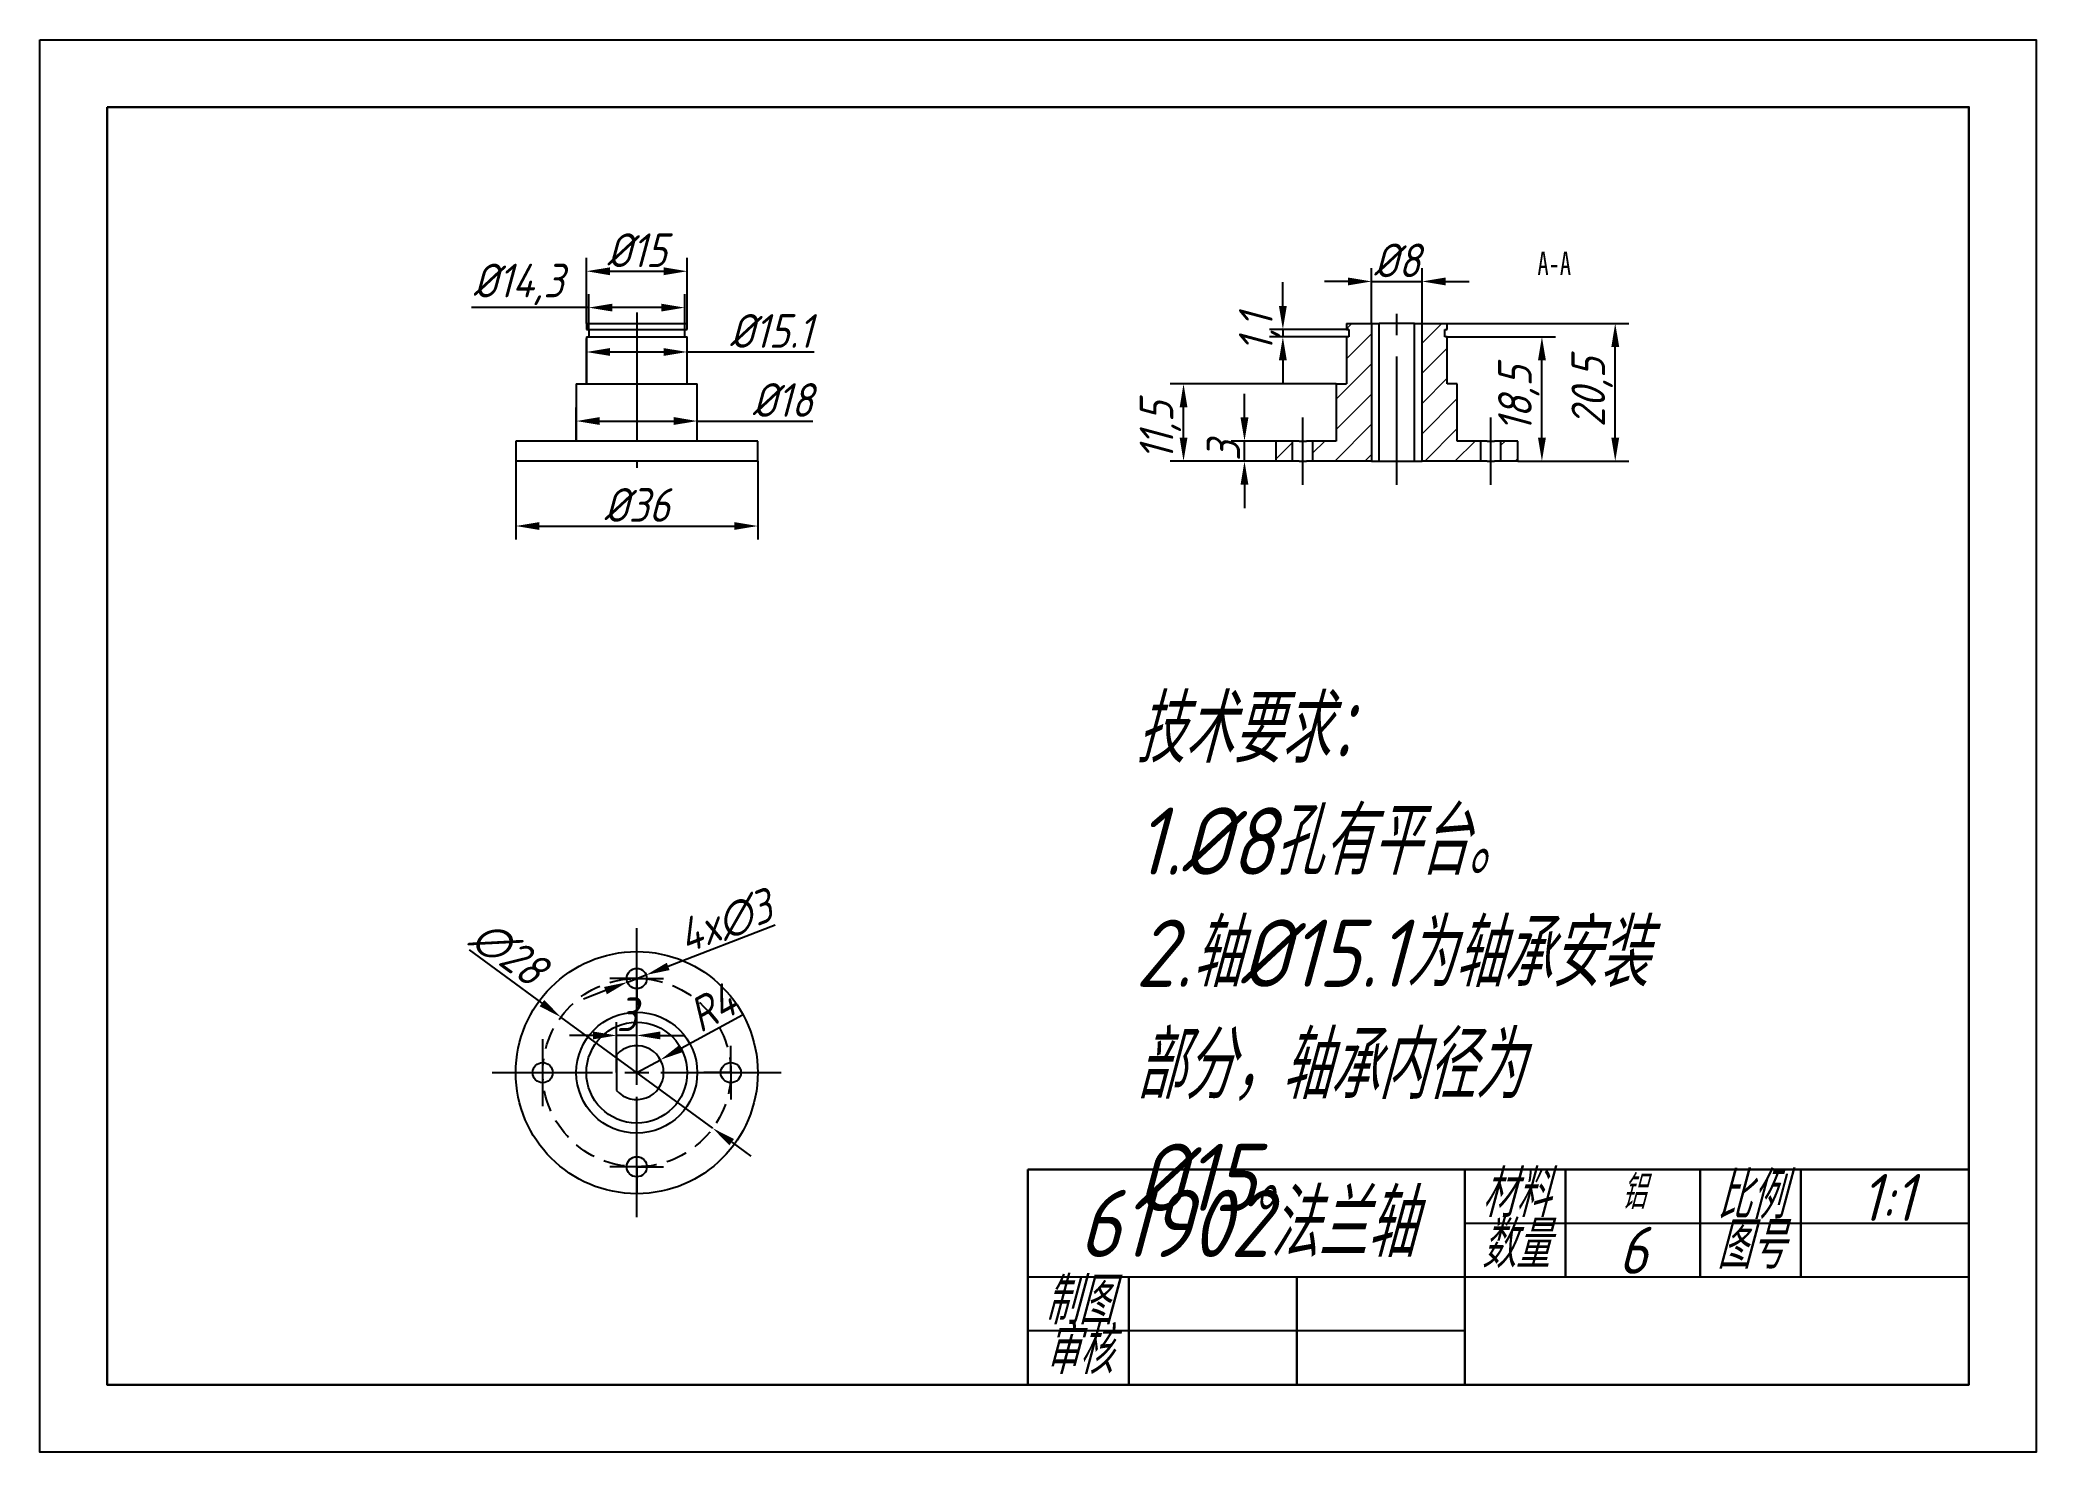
# Model space of a CAD drawing. Header units: millimetres. Extents: x 2895 to 3192, y 1640 to 1850.
import ezdxf

# ---------------------------------------------------------------- set-up
doc = ezdxf.new("R2010")
doc.units = ezdxf.units.MM
doc.linetypes.add('CENTER2', pattern=[28.575, 19.05, -3.175, 3.175, -3.175])
doc.linetypes.add('HIDDEN2', pattern=[4.7625, 3.175, -1.5875])
for name, color, linetype in [('10', 7, 'Continuous'), ('中心线', 1, 'CENTER2'), ('细实线', 3, 'Continuous'), ('虚线', 2, 'HIDDEN2')]:
    doc.layers.add(name, color=color, linetype=linetype)
doc.layers.add('粗实线', color=7, linetype='Continuous', lineweight=30)
doc.styles.add('SLDTEXTSTYLE5', font='TXT', dxfattribs={"width": 0.7})
doc.styles.get("Standard").update_dxf_attribs({"font": 'gbeitc.shx', "bigfont": 'gbcbig.shx'})
doc.dimstyles.new('ISO-25', dxfattribs={"dimtxt": 5, "dimasz": 3.5, "dimexe": 2, "dimexo": 0, "dimtad": 1, "dimdec": 1, "dimtxsty": 'Standard', "dimcen": 2.5, "dimadec": 0, "dimazin": 0, "dimtfac": 1, "dimtdec": 1, "dimtmove": 0, "dimatfit": 3, "dimfxl": 1, "dimarcsym": 0})
pattern_1 = [(45, (2751.0286, 1217.0455), (-2.245064, 2.245064), [])]

# ---------------------------------------------------------------- blocks, each defined once
blk = doc.blocks.new('SW_CENTERMARKSYMBOL_1')
at = {"layer": '10', "color": 0}
for p, q in [((0, 2.5), (0, 4)), ((-2.5, 0), (-4, 0)), ((0, 0), (-2.5, 0)), ((0, 0), (0, 2.5)), ((0, 0), (0, -2.5)), ((0, 0), (2.5, 0)), ((2.5, 0), (4, 0)), ((0, -2.5), (0, -4))]:
    blk.add_line(p, q, dxfattribs=at)
blk = doc.blocks.new('SW_CENTERMARKSYMBOL_2')
at = {"layer": '10', "color": 0}
for p, q in [((0, 2.5), (0, 4)), ((-2.5, 0), (-4, 0)), ((0, 0), (-2.5, 0)), ((0, 0), (0, 2.5)), ((0, 0), (0, -2.5)), ((0, 0), (2.5, 0)), ((2.5, 0), (4, 0)), ((0, -2.5), (0, -4))]:
    blk.add_line(p, q, dxfattribs=at)
blk = doc.blocks.new('SW_CENTERMARKSYMBOL_3')
at = {"layer": '10', "color": 0}
for p, q in [((0, 2.5), (0, 4)), ((-2.5, 0), (-4, 0)), ((0, 0), (-2.5, 0)), ((0, 0), (0, 2.5)), ((0, 0), (0, -2.5)), ((0, 0), (2.5, 0)), ((2.5, 0), (4, 0)), ((0, -2.5), (0, -4))]:
    blk.add_line(p, q, dxfattribs=at)
blk = doc.blocks.new('*D14')
at = {"layer": 'Defpoints', "color": 0, "lineweight": -2, "transparency": 16777216}
for p in [(2991.59, 1815.6), (2976.59, 1807.85), (2991.59, 1807.85)]:
    blk.add_point(p, dxfattribs=at)
at = {"layer": '细实线', "color": 0, "lineweight": -2, "transparency": 16777216}
for p, q in [((2976.59, 1807.85), (2976.59, 1817.6)), ((2980.09, 1815.6), (2988.09, 1815.6)), ((2991.59, 1807.85), (2991.59, 1817.6))]:
    blk.add_line(p, q, dxfattribs=at)
for points in [[(2980.09, 1816.18), (2980.09, 1815.01), (2976.59, 1815.6)], [(2988.09, 1816.18), (2988.09, 1815.01), (2991.59, 1815.6)]]:
    blk.add_solid(points, dxfattribs=at)
at = {"layer": '细实线', "color": 0, "transparency": 16777216, "insert": (2984.09, 1818.72), "char_height": 5, "attachment_point": 5}
blk.add_mtext('%%C15', dxfattribs=at)
blk = doc.blocks.new('*U15')
at = {"layer": '中心线', "color": 0, "linetype": 'CENTER2', "transparency": 16777216}
for p, q in [((0, 3.6), (0, 21.5)), ((-21.5, 0), (-3.6, 0)), ((3.6, 0), (21.5, 0)), ((0, -21.5), (0, -3.6))]:
    blk.add_line(p, q, dxfattribs=at)
at = {"layer": '中心线', "color": 0, "linetype": 'Continuous', "transparency": 16777216}
for p, q in [((-1.8, 0), (1.8, 0)), ((0, -1.8), (0, 1.8))]:
    blk.add_line(p, q, dxfattribs=at)
blk = doc.blocks.new('*D16')
at = {"layer": 'Defpoints', "color": 0, "lineweight": -2, "transparency": 16777216}
for p in [(2991.59, 1803.59), (2976.59, 1798.85), (2991.59, 1798.85)]:
    blk.add_point(p, dxfattribs=at)
at = {"layer": '细实线', "color": 0, "lineweight": -2, "transparency": 16777216}
for p, q in [((2976.59, 1798.85), (2976.59, 1805.59)), ((2980.09, 1803.59), (2988.09, 1803.59)), ((2991.59, 1798.85), (2991.59, 1805.59)), ((2991.59, 1803.59), (3010.46, 1803.59))]:
    blk.add_line(p, q, dxfattribs=at)
for points in [[(2980.09, 1804.17), (2980.09, 1803.01), (2976.59, 1803.59)], [(2988.09, 1804.17), (2988.09, 1803.01), (2991.59, 1803.59)]]:
    blk.add_solid(points, dxfattribs=at)
at = {"layer": '细实线', "color": 0, "transparency": 16777216, "insert": (3004.05, 1806.72), "char_height": 5, "attachment_point": 5}
blk.add_mtext('%%C15.1', dxfattribs=at)
blk = doc.blocks.new('*D17')
at = {"layer": 'Defpoints', "color": 0, "lineweight": -2, "transparency": 16777216}
for p in [(2993.09, 1793.32), (2975.09, 1790.35), (2993.09, 1790.35)]:
    blk.add_point(p, dxfattribs=at)
at = {"layer": '细实线', "color": 0, "lineweight": -2, "transparency": 16777216}
for p, q in [((2975.09, 1790.35), (2975.09, 1795.32)), ((2993.09, 1790.35), (2993.09, 1795.32)), ((2978.59, 1793.32), (2989.59, 1793.32)), ((2993.09, 1793.32), (3010.29, 1793.32))]:
    blk.add_line(p, q, dxfattribs=at)
for points in [[(2978.59, 1793.91), (2978.59, 1792.74), (2975.09, 1793.32)], [(2989.59, 1793.91), (2989.59, 1792.74), (2993.09, 1793.32)]]:
    blk.add_solid(points, dxfattribs=at)
at = {"layer": '细实线', "color": 0, "transparency": 16777216, "insert": (3005.76, 1796.45), "char_height": 5, "attachment_point": 5}
blk.add_mtext('%%C18', dxfattribs=at)
blk = doc.blocks.new('*D18')
at = {"layer": 'Defpoints', "color": 0, "transparency": 16777216}
for p in [(2966.09, 1787.35), (3002.09, 1787.35), (3002.09, 1777.71)]:
    blk.add_point(p, dxfattribs=at)
at = {"layer": '细实线', "color": 0, "lineweight": -2, "transparency": 16777216}
for p, q in [((2966.09, 1787.35), (2966.09, 1775.71)), ((3002.09, 1787.35), (3002.09, 1775.71)), ((2969.59, 1777.71), (2998.59, 1777.71))]:
    blk.add_line(p, q, dxfattribs=at)
at = {"layer": '细实线', "color": 0, "transparency": 16777216}
for points in [[(2969.59, 1778.29), (2969.59, 1777.13), (2966.09, 1777.71)], [(2998.59, 1778.29), (2998.59, 1777.13), (3002.09, 1777.71)]]:
    blk.add_solid(points, dxfattribs=at)
at = {"layer": '细实线', "color": 0, "transparency": 16777216, "insert": (2984.09, 1780.84), "char_height": 5, "attachment_point": 5}
blk.add_mtext('%%C36', dxfattribs=at)
blk = doc.blocks.new('*D19')
at = {"layer": 'Defpoints', "color": 0, "lineweight": -2, "transparency": 16777216}
for p in [(2991.24, 1810.19), (2976.94, 1806.95), (2991.24, 1806.95)]:
    blk.add_point(p, dxfattribs=at)
at = {"layer": '细实线', "color": 0, "lineweight": -2, "transparency": 16777216}
for p, q in [((2976.94, 1806.95), (2976.94, 1812.19)), ((2991.24, 1806.95), (2991.24, 1812.19)), ((2976.94, 1810.19), (2959.48, 1810.19)), ((2987.74, 1810.19), (2980.44, 1810.19))]:
    blk.add_line(p, q, dxfattribs=at)
for points in [[(2980.44, 1810.77), (2980.44, 1809.61), (2976.94, 1810.19)], [(2987.74, 1810.77), (2987.74, 1809.61), (2991.24, 1810.19)]]:
    blk.add_solid(points, dxfattribs=at)
at = {"layer": '细实线', "color": 0, "transparency": 16777216, "insert": (2966.46, 1813.63), "char_height": 5, "attachment_point": 5}
blk.add_mtext('%%C14,3', dxfattribs=at)
blk = doc.blocks.new('*U20')
at = {"layer": '中心线', "color": 0, "linetype": 'CENTER2', "transparency": 16777216}
for p, q in [((0, 0.3), (0, 5)), ((-5, 0), (-0.3, 0)), ((0.3, 0), (5, 0)), ((0, -5), (0, -0.3))]:
    blk.add_line(p, q, dxfattribs=at)
at = {"layer": '中心线', "color": 0, "linetype": 'Continuous', "transparency": 16777216}
for p, q in [((-0.15, 0), (0.15, 0)), ((0, -0.15), (0, 0.15))]:
    blk.add_line(p, q, dxfattribs=at)
blk = doc.blocks.new('*D21')
at = {"layer": 'Defpoints', "color": 0, "transparency": 16777216}
for p in [(2984.09, 1696.42), (2987.61, 1698.33)]:
    blk.add_point(p, dxfattribs=at)
at = {"layer": '细实线', "color": 0, "lineweight": -2, "transparency": 16777216}
for p, q in [((2999.8, 1704.96), (2990.68, 1700)), ((2984.09, 1696.42), (2987.61, 1698.33))]:
    blk.add_line(p, q, dxfattribs=at)
at = {"layer": '细实线', "color": 0, "transparency": 16777216}
blk.add_solid([(2990.4, 1700.51), (2990.96, 1699.49), (2987.61, 1698.33)], dxfattribs=at)
at = {"layer": '细实线', "color": 0, "transparency": 16777216, "insert": (2995.28, 1706.06), "char_height": 5, "attachment_point": 5, "rotation": 28.5402}
blk.add_mtext('R4', dxfattribs=at)
blk = doc.blocks.new('*D22')
at = {"layer": 'Defpoints', "color": 0, "transparency": 16777216}
for p in [(2981.09, 1701.95), (2981.09, 1696.42), (2984.09, 1696.42)]:
    blk.add_point(p, dxfattribs=at)
at = {"layer": '细实线', "color": 0, "lineweight": -2, "transparency": 16777216}
for p, q in [((2977.59, 1701.95), (2974.09, 1701.95)), ((2981.09, 1696.42), (2981.09, 1703.95)), ((2984.09, 1701.95), (2981.09, 1701.95)), ((2984.09, 1696.42), (2984.09, 1703.95)), ((2987.59, 1701.95), (2991.09, 1701.95))]:
    blk.add_line(p, q, dxfattribs=at)
at = {"layer": '细实线', "color": 0, "transparency": 16777216}
for points in [[(2977.59, 1702.54), (2977.59, 1701.37), (2981.09, 1701.95)], [(2987.59, 1702.54), (2987.59, 1701.37), (2984.09, 1701.95)]]:
    blk.add_solid(points, dxfattribs=at)
at = {"layer": '细实线', "color": 0, "transparency": 16777216, "insert": (2982.59, 1705.08), "char_height": 5, "attachment_point": 5}
blk.add_mtext('3', dxfattribs=at)
blk = doc.blocks.new('*D23')
at = {"layer": 'Defpoints', "color": 0, "transparency": 16777216}
for p in [(2985.49, 1710.95), (2982.69, 1709.88)]:
    blk.add_point(p, dxfattribs=at)
at = {"layer": '细实线', "color": 0, "lineweight": -2, "transparency": 16777216}
for p, q in [((3004.66, 1718.34), (2988.76, 1712.21)), ((2982.69, 1709.88), (2985.49, 1710.95)), ((2979.43, 1708.62), (2976.16, 1707.36))]:
    blk.add_line(p, q, dxfattribs=at)
at = {"layer": '细实线', "color": 0, "transparency": 16777216}
for points in [[(2988.55, 1712.76), (2988.97, 1711.67), (2985.49, 1710.95)], [(2979.22, 1709.16), (2979.64, 1708.07), (2982.69, 1709.88)]]:
    blk.add_solid(points, dxfattribs=at)
at = {"layer": '细实线', "color": 0, "transparency": 16777216, "insert": (2997.22, 1718.82), "char_height": 5, "attachment_point": 5, "rotation": 21.0591}
blk.add_mtext('4x∅3', dxfattribs=at)
blk = doc.blocks.new('*D24')
at = {"layer": 'Defpoints', "color": 0, "transparency": 16777216}
for p in [(2972.8, 1704.68), (2995.39, 1688.15)]:
    blk.add_point(p, dxfattribs=at)
at = {"layer": '细实线', "color": 0, "lineweight": -2, "transparency": 16777216}
for p, q in [((2959.16, 1714.66), (2969.97, 1706.75)), ((2995.39, 1688.15), (2972.8, 1704.68)), ((2998.22, 1686.08), (3001.04, 1684.01))]:
    blk.add_line(p, q, dxfattribs=at)
at = {"layer": '细实线', "color": 0, "transparency": 16777216}
for points in [[(2970.32, 1707.22), (2969.63, 1706.28), (2972.8, 1704.68)], [(2998.56, 1686.55), (2997.87, 1685.61), (2995.39, 1688.15)]]:
    blk.add_solid(points, dxfattribs=at)
at = {"layer": '细实线', "color": 0, "transparency": 16777216, "insert": (2965, 1714.26), "char_height": 5, "attachment_point": 5, "rotation": 323.7997}
blk.add_mtext('∅28', dxfattribs=at)
blk = doc.blocks.new('*D25')
at = {"layer": 'Defpoints', "color": 0, "transparency": 16777216}
for p in [(3074.51, 1790.35), (3079.17, 1790.35), (3079.17, 1787.35)]:
    blk.add_point(p, dxfattribs=at)
at = {"layer": '细实线', "color": 0, "lineweight": -2, "transparency": 16777216}
for p, q in [((3074.51, 1793.85), (3074.51, 1797.35)), ((3079.17, 1790.35), (3072.51, 1790.35)), ((3074.51, 1787.35), (3074.51, 1790.35)), ((3079.17, 1787.35), (3072.51, 1787.35)), ((3074.51, 1783.85), (3074.51, 1780.35))]:
    blk.add_line(p, q, dxfattribs=at)
at = {"layer": '细实线', "color": 0, "transparency": 16777216}
for points in [[(3073.92, 1793.85), (3075.09, 1793.85), (3074.51, 1790.35)], [(3073.92, 1783.85), (3075.09, 1783.85), (3074.51, 1787.35)]]:
    blk.add_solid(points, dxfattribs=at)
at = {"layer": '细实线', "color": 0, "transparency": 16777216, "insert": (3071.38, 1788.85), "char_height": 5, "attachment_point": 5, "rotation": 90}
blk.add_mtext('3', dxfattribs=at)
blk = doc.blocks.new('*D26')
at = {"layer": 'Defpoints', "color": 0, "lineweight": -2, "transparency": 16777216}
for p in [(3065.44, 1798.85), (3088.17, 1798.85), (3079.23, 1787.35)]:
    blk.add_point(p, dxfattribs=at)
at = {"layer": '细实线', "color": 0, "lineweight": -2, "transparency": 16777216}
for p, q in [((3088.17, 1798.85), (3063.44, 1798.85)), ((3065.44, 1790.85), (3065.44, 1795.35)), ((3079.23, 1787.35), (3063.44, 1787.35))]:
    blk.add_line(p, q, dxfattribs=at)
for points in [[(3064.86, 1795.35), (3066.02, 1795.35), (3065.44, 1798.85)], [(3064.86, 1790.85), (3066.02, 1790.85), (3065.44, 1787.35)]]:
    blk.add_solid(points, dxfattribs=at)
at = {"layer": '细实线', "color": 0, "transparency": 16777216, "insert": (3062, 1791.85), "char_height": 5, "attachment_point": 5, "rotation": 90}
blk.add_mtext('11,5', dxfattribs=at)
blk = doc.blocks.new('*D27')
at = {"layer": 'Defpoints', "color": 0, "lineweight": -2, "transparency": 16777216}
for p in [(3104.67, 1805.85), (3118.76, 1805.85), (3115.17, 1787.35)]:
    blk.add_point(p, dxfattribs=at)
at = {"layer": '细实线', "color": 0, "lineweight": -2, "transparency": 16777216}
for p, q in [((3104.67, 1805.85), (3120.76, 1805.85)), ((3118.76, 1790.85), (3118.76, 1802.35)), ((3115.17, 1787.35), (3120.76, 1787.35))]:
    blk.add_line(p, q, dxfattribs=at)
for points in [[(3118.18, 1802.35), (3119.35, 1802.35), (3118.76, 1805.85)], [(3118.18, 1790.85), (3119.35, 1790.85), (3118.76, 1787.35)]]:
    blk.add_solid(points, dxfattribs=at)
at = {"layer": '细实线', "color": 0, "transparency": 16777216, "insert": (3115.33, 1796.6), "char_height": 5, "attachment_point": 5, "rotation": 90}
blk.add_mtext('18,5', dxfattribs=at)
blk = doc.blocks.new('*D28')
at = {"layer": 'Defpoints', "color": 0, "lineweight": -2, "transparency": 16777216}
for p in [(3104.67, 1807.85), (3129.67, 1807.85), (3115.17, 1787.35)]:
    blk.add_point(p, dxfattribs=at)
at = {"layer": '细实线', "color": 0, "lineweight": -2, "transparency": 16777216}
for p, q in [((3104.67, 1807.85), (3131.67, 1807.85)), ((3129.67, 1790.85), (3129.67, 1804.35)), ((3115.17, 1787.35), (3131.67, 1787.35))]:
    blk.add_line(p, q, dxfattribs=at)
for points in [[(3129.09, 1804.35), (3130.26, 1804.35), (3129.67, 1807.85)], [(3129.09, 1790.85), (3130.26, 1790.85), (3129.67, 1787.35)]]:
    blk.add_solid(points, dxfattribs=at)
at = {"layer": '细实线', "color": 0, "transparency": 16777216, "insert": (3126.24, 1797.6), "char_height": 5, "attachment_point": 5, "rotation": 90}
blk.add_mtext('20,5', dxfattribs=at)
blk = doc.blocks.new('*U29')
at = {"layer": '中心线', "color": 0, "linetype": 'CENTER2', "transparency": 16777216}
blk.add_line((0, -13.75), (0, 13.75), dxfattribs=at)
blk = doc.blocks.new('*U30')
at = {"layer": '中心线', "color": 0, "linetype": 'CENTER2', "transparency": 16777216}
blk.add_line((0, 18.12), (0, -5), dxfattribs=at)
blk = doc.blocks.new('*D31')
at = {"layer": 'Defpoints', "color": 0, "transparency": 16777216}
for p in [(3100.92, 1814.08), (3093.43, 1807.85), (3100.92, 1805.35)]:
    blk.add_point(p, dxfattribs=at)
at = {"layer": '细实线', "color": 0, "lineweight": -2, "transparency": 16777216}
for p, q in [((3093.43, 1807.85), (3093.43, 1816.08)), ((3100.92, 1805.35), (3100.92, 1816.08)), ((3089.93, 1814.08), (3086.43, 1814.08)), ((3093.43, 1814.08), (3100.92, 1814.08)), ((3104.42, 1814.08), (3107.92, 1814.08))]:
    blk.add_line(p, q, dxfattribs=at)
at = {"layer": '细实线', "color": 0, "transparency": 16777216}
for points in [[(3089.93, 1814.66), (3089.93, 1813.5), (3093.43, 1814.08)], [(3104.42, 1814.66), (3104.42, 1813.5), (3100.92, 1814.08)]]:
    blk.add_solid(points, dxfattribs=at)
at = {"layer": '细实线', "color": 0, "transparency": 16777216, "insert": (3097.17, 1817.21), "char_height": 5, "attachment_point": 5}
blk.add_mtext('%%C8', dxfattribs=at)
blk = doc.blocks.new('*U32')
at = {"layer": '中心线', "color": 0, "linetype": 'CENTER2', "transparency": 16777216}
blk.add_line((0, -5), (0, 5), dxfattribs=at)
blk = doc.blocks.new('*U33')
at = {"layer": '中心线', "color": 0, "linetype": 'CENTER2', "transparency": 16777216}
blk.add_line((0, -5), (0, 5), dxfattribs=at)
blk = doc.blocks.new('*D34')
at = {"layer": 'Defpoints', "color": 0, "lineweight": -2, "transparency": 16777216}
for p in [(3080.22, 1805.85), (3090.02, 1806.95), (3090.02, 1805.85)]:
    blk.add_point(p, dxfattribs=at)
at = {"layer": '细实线', "color": 0, "lineweight": -2, "transparency": 16777216}
for p, q in [((3080.22, 1810.45), (3080.22, 1813.95)), ((3090.02, 1806.95), (3078.22, 1806.95)), ((3090.02, 1805.85), (3078.22, 1805.85)), ((3080.22, 1806.95), (3080.22, 1805.85)), ((3080.22, 1802.35), (3080.22, 1798.85))]:
    blk.add_line(p, q, dxfattribs=at)
for points in [[(3079.63, 1810.45), (3080.8, 1810.45), (3080.22, 1806.95)], [(3079.63, 1802.35), (3080.8, 1802.35), (3080.22, 1805.85)]]:
    blk.add_solid(points, dxfattribs=at)
at = {"layer": '细实线', "color": 0, "lineweight": -2, "transparency": 16777216, "insert": (3076.78, 1806.4), "char_height": 5, "attachment_point": 5, "rotation": 90}
blk.add_mtext('1,1', dxfattribs=at)

msp = doc.modelspace()

# ---------------------------------------------------------------- hatches: boundary and pattern name
at = {"layer": '10', "linetype": 'Continuous', "lineweight": 18}
h = msp.add_hatch(dxfattribs=at)
h.set_pattern_fill('ANSI31', color=1, style=0)
h.set_pattern_definition([(45, (2751.1074, 1217.0354), (-2.245064, 2.245064), [])])
edge = h.paths.add_edge_path()
edge.add_spline(control_points=[(3088.17, 1790.54), (3088.17, 1790.35)], knot_values=[0.039653, 0.039653, 0.03994, 0.03994], weights=[1, 1], degree=1, periodic=0)
edge.add_line((3088.17, 1790.35), (3084.67, 1790.35))
edge.add_line((3084.67, 1790.35), (3084.67, 1787.35))
edge.add_line((3084.67, 1787.35), (3093.43, 1787.34))
edge.add_line((3093.43, 1787.34), (3093.43, 1807.85))
edge.add_line((3093.43, 1807.85), (3089.67, 1807.85))
edge.add_line((3089.67, 1807.85), (3089.67, 1806.95))
edge.add_line((3089.67, 1806.95), (3090.02, 1806.95))
edge.add_line((3090.02, 1806.95), (3090.02, 1805.85))
edge.add_line((3090.02, 1805.85), (3089.67, 1805.85))
edge.add_line((3089.67, 1805.85), (3089.67, 1798.85))
edge.add_line((3089.67, 1798.85), (3088.17, 1798.85))
edge.add_line((3088.17, 1798.85), (3088.17, 1790.54))
h = msp.add_hatch(dxfattribs=at)
h.set_pattern_fill('ANSI31', color=1, style=0)
h.set_pattern_definition(pattern_1)
edge = h.paths.add_edge_path()
edge.add_spline(control_points=[(3106.27, 1790.35), (3106.2, 1790.41), (3106.13, 1790.48), (3106.07, 1790.55)], knot_values=[0.015655, 0.015655, 0.015655, 0.015655, 0.01594, 0.01594, 0.01594, 0.01594], weights=[1, 1, 1, 1], degree=3, periodic=0)
edge.add_line((3106.17, 1790.55), (3106.17, 1798.85))
edge.add_line((3106.17, 1798.85), (3104.67, 1798.85))
edge.add_line((3104.67, 1798.85), (3104.67, 1805.85))
edge.add_line((3104.67, 1805.85), (3104.32, 1805.85))
edge.add_line((3104.32, 1805.85), (3104.32, 1806.95))
edge.add_line((3104.32, 1806.95), (3104.67, 1806.95))
edge.add_line((3104.67, 1806.95), (3104.67, 1807.85))
edge.add_line((3104.67, 1807.85), (3100.92, 1807.85))
edge.add_line((3100.92, 1807.85), (3100.92, 1787.35))
edge.add_line((3100.92, 1787.35), (3109.67, 1787.35))
edge.add_line((3109.67, 1787.35), (3109.67, 1790.35))
edge.add_line((3109.67, 1790.35), (3106.27, 1790.35))
h = msp.add_hatch(dxfattribs=at)
h.set_pattern_fill('ANSI31', color=1, style=0)
h.set_pattern_definition(pattern_1)
h.paths.add_polyline_path([(3081.67, 1790.35), (3079.17, 1790.35), (3079.17, 1787.35), (3081.67, 1787.35)])
h = msp.add_hatch(dxfattribs=at)
h.set_pattern_fill('ANSI31', color=1, style=0)
h.set_pattern_definition(pattern_1)
h.paths.add_polyline_path([(3112.67, 1787.35), (3115.17, 1787.35), (3115.17, 1790.35), (3112.67, 1790.35)])

# ---------------------------------------------------------------- linework, layer by layer
at = {"color": 7, "linetype": 'Continuous', "lineweight": 25}
for p, q in [((2976.59, 1807.85), (2976.59, 1806.95)), ((2976.59, 1807.85), (2991.59, 1807.85)), ((2976.59, 1806.95), (2991.59, 1806.95)), ((2976.59, 1805.85), (2976.59, 1798.85)), ((2976.59, 1805.85), (2991.59, 1805.85)), ((2976.94, 1806.95), (2976.94, 1805.85)), ((2991.24, 1805.85), (2991.24, 1806.95)), ((2991.59, 1806.95), (2991.59, 1807.85)), ((2991.59, 1798.85), (2991.59, 1805.85)), ((3089.67, 1807.85), (3089.67, 1806.95)), ((3089.67, 1807.85), (3089.81, 1807.85)), ((3089.67, 1806.95), (3089.81, 1806.95)), ((3089.67, 1805.85), (3089.67, 1798.85)), ((3089.81, 1807.85), (3093.43, 1807.85)), ((3089.81, 1806.95), (3090.02, 1806.95)), ((3090.02, 1806.95), (3090.02, 1805.85)), ((3093.43, 1807.85), (3093.43, 1787.35)), ((3094.53, 1787.35), (3094.53, 1807.85)), ((3099.82, 1807.85), (3094.53, 1807.85)), ((3099.82, 1787.35), (3099.82, 1807.85)), ((3100.92, 1807.85), (3104.54, 1807.85)), ((3100.92, 1787.35), (3100.92, 1807.85)), ((3104.32, 1805.85), (3104.32, 1806.95)), ((3104.32, 1806.95), (3104.54, 1806.95)), ((3104.54, 1807.85), (3104.67, 1807.85)), ((3104.54, 1806.95), (3104.67, 1806.95)), ((3104.67, 1806.95), (3104.67, 1807.85)), ((3104.67, 1798.85), (3104.67, 1805.85)), ((2975.09, 1798.85), (2975.09, 1790.35)), ((2975.09, 1798.85), (2993.09, 1798.85)), ((2993.09, 1790.35), (2993.09, 1798.85)), ((3088.17, 1798.85), (3088.17, 1790.35)), ((3106.17, 1790.35), (3106.17, 1798.85)), ((2966.09, 1790.35), (2966.09, 1787.35)), ((3002.09, 1790.35), (2966.09, 1790.35)), ((3002.09, 1787.35), (3002.09, 1790.35)), ((3079.17, 1790.35), (3079.17, 1787.35)), ((3079.23, 1790.35), (3079.17, 1790.35)), ((3082.63, 1790.35), (3079.23, 1790.35)), ((3082.63, 1790.35), (3083.72, 1790.35)), ((3088.17, 1790.35), (3083.72, 1790.35)), ((3110.63, 1790.35), (3106.17, 1790.35)), ((3110.63, 1790.35), (3111.72, 1790.35)), ((3115.12, 1790.35), (3111.72, 1790.35)), ((3115.17, 1790.35), (3115.12, 1790.35)), ((3115.17, 1787.35), (3115.17, 1790.35)), ((3002.09, 1787.35), (2966.09, 1787.35)), ((3079.23, 1787.35), (3079.17, 1787.35)), ((3082.63, 1787.35), (3079.23, 1787.35)), ((3082.63, 1787.35), (3083.72, 1787.35)), ((3093.43, 1787.35), (3083.72, 1787.35)), ((3093.43, 1787.35), (3094.53, 1787.35)), ((3094.53, 1787.35), (3099.82, 1787.35)), ((3099.82, 1787.35), (3100.92, 1787.35)), ((3110.63, 1787.35), (3100.92, 1787.35)), ((3110.63, 1787.35), (3111.72, 1787.35)), ((3115.12, 1787.35), (3111.72, 1787.35)), ((3115.17, 1787.35), (3115.12, 1787.35)), ((2981.09, 1699.06), (2981.09, 1693.77))]:
    msp.add_line(p, q, dxfattribs=at)
for centre, radius in [((2984.09, 1696.42), 18), ((2984.09, 1710.42), 1.5), ((2984.09, 1696.42), 9), ((2984.09, 1696.42), 7.5), ((2970.09, 1696.42), 1.5), ((2998.09, 1696.42), 1.5), ((2984.09, 1682.42), 1.5)]:
    msp.add_circle(centre, radius, dxfattribs=at)
msp.add_arc((2984.09, 1696.42), 4, 221.4096, 138.5904, dxfattribs=at)
at = {"layer": '粗实线', "lineweight": -2}
for p, q in [((3090.02, 1805.85), (3089.67, 1805.85)), ((3093.43, 1807.85), (3094.53, 1807.85)), ((3099.82, 1807.85), (3100.92, 1807.85)), ((3104.67, 1805.85), (3104.32, 1805.85)), ((3088.17, 1798.85), (3089.67, 1798.85)), ((3106.17, 1798.85), (3104.67, 1798.85))]:
    msp.add_line(p, q, dxfattribs=at)
at = {"layer": '粗实线', "lineweight": 25}
for p, q in [((3081.67, 1787.35), (3081.67, 1790.35)), ((3084.67, 1787.35), (3084.67, 1790.35)), ((3109.67, 1787.35), (3109.67, 1790.35)), ((3112.67, 1787.35), (3112.67, 1790.35))]:
    msp.add_line(p, q, dxfattribs=at)
at = {"layer": '粗实线'}
for p, q in [((3182.29, 1682), (3042.29, 1682)), ((3042.29, 1682), (3042.29, 1650)), ((3107.29, 1682), (3107.29, 1650)), ((3122.29, 1682), (3122.29, 1666)), ((3142.29, 1682), (3142.29, 1666)), ((3157.29, 1682), (3157.29, 1666)), ((3057.29, 1666), (3057.29, 1650)), ((3082.29, 1666), (3082.29, 1650)), ((3042.29, 1650), (3182.29, 1650))]:
    msp.add_line(p, q, dxfattribs=at)
msp.add_lwpolyline([(2905.29, 1840), (3182.29, 1840), (3182.29, 1650), (2905.29, 1650)], close=True, dxfattribs=at)
at = {"layer": '细实线'}
for p, q in [((3182.29, 1674), (3107.29, 1674)), ((3192.29, 1672), (3192.29, 1640)), ((3182.29, 1666), (3042.29, 1666)), ((3107.29, 1658), (3042.29, 1658))]:
    msp.add_line(p, q, dxfattribs=at)
msp.add_lwpolyline([(2895.29, 1850), (3192.29, 1850), (3192.29, 1640), (2895.29, 1640)], close=True, dxfattribs=at)
at = {"layer": '虚线'}
msp.add_circle((2984.09, 1696.42), 14, dxfattribs=at)

# ---------------------------------------------------------------- block references
at = {"layer": '中心线', "linetype": 'CENTER2'}
for name, p in [('*U30', (2984.09, 1791.35)), ('*U29', (3097.17, 1797.6)), ('*U32', (3083.17, 1788.85)), ('*U33', (3111.17, 1788.85)), ('*U15', (2984.09, 1696.42)), ('*U20', (2970.09, 1696.42))]:
    msp.add_blockref(name, p, dxfattribs=at)
at = {"layer": '中心线'}
for name, p in [('SW_CENTERMARKSYMBOL_3', (2984.09, 1710.42)), ('SW_CENTERMARKSYMBOL_2', (2998.09, 1696.42)), ('SW_CENTERMARKSYMBOL_1', (2984.09, 1682.42))]:
    msp.add_blockref(name, p, dxfattribs=at)

# ---------------------------------------------------------------- texts
at = {"layer": '10', "insert": (3120.6, 1818.53), "char_height": 3.5, "attachment_point": 2, "style": 'SLDTEXTSTYLE5'}
msp.add_mtext('A-A', dxfattribs=at)
at = {"layer": '细实线'}
for s, width, heights, insert, char_height, attachment_point in [('技术要求：\\P1.%%C8孔有平台。\\P2.轴%%C15.1为轴承安装部分，轴承内径为%%C15。', 81.9545, [0], (3058.28, 1752.52), 10, 1), ('\\pxqc;材料', 15, [0], (3107.29, 1681.92), 7, 1), ('铝', 20, [0], (3132.35, 1678.65), 5, 5), ('\\pxqc;比例', 15, [0], (3142.29, 1681.66), 7, 1), ('1:1', 20, [0], (3170.14, 1677.85), 7, 5), ('61902法兰轴', 65, [0], (3074.79, 1674), 10, 5), ('\\pxqc;数量', 15, [0], (3107.29, 1674.38), 7, 1), ('6', 20, [0], (3132.29, 1670), 7, 5), ('\\pxqc;图号', 15, [0], (3142.29, 1674.27), 7, 1), ('\\pxqc;制图', 15, [8], (3042.29, 1666), 7, 1), ('\\pxqc;审核', 15, [8.61], (3042.29, 1658.61), 7, 1)]:
    msp.add_mtext_dynamic_manual_height_columns(s, width=width, gutter_width=17.5, heights=heights, dxfattribs=dict(at, insert=insert, char_height=char_height, attachment_point=attachment_point))

# ---------------------------------------------------------------- dimensions: what is measured, and where the dimension line sits
for base, p1, p2, text, picture, middle in [((2991.59, 1815.6), (2976.59, 1807.85), (2991.59, 1807.85), '%%C<>', '*D14', (2984.09, 1818.72)), ((3100.92, 1814.08), (3093.43, 1807.85), (3100.92, 1805.35), '%%C8', '*D31', (3097.17, 1817.21)), ((3002.09, 1777.71), (2966.09, 1787.35), (3002.09, 1787.35), '%%C<>', '*D18', (2984.09, 1780.84))]:
    dim = msp.add_linear_dim(base=base, p1=p1, p2=p2, text=text, dimstyle='ISO-25', dxfattribs=at)
    dim.commit()
    dim.dimension.update_dxf_attribs({"geometry": picture, "text_midpoint": middle})
for base, p1, p2, text, picture, middle in [((2991.24, 1810.19), (2976.94, 1806.95), (2991.24, 1806.95), '%%C<>', '*D19', (2966.46, 1810.19)), ((2991.59, 1803.59), (2976.59, 1798.85), (2991.59, 1798.85), '%%C<>.1', '*D16', (3004.05, 1803.59)), ((2993.09, 1793.32), (2975.09, 1790.35), (2993.09, 1790.35), '%%C<>', '*D17', (3005.76, 1793.32))]:
    dim = msp.add_linear_dim(base=base, p1=p1, p2=p2, text=text, dimstyle='ISO-25', dxfattribs=at)
    dim.commit()
    dim.dimension.update_dxf_attribs({"geometry": picture, "text_midpoint": middle, "dimtype": 160})
at = {"layer": '细实线', "lineweight": -2}
dim = msp.add_linear_dim(base=(3080.22, 1805.85), p1=(3090.02, 1806.95), p2=(3090.02, 1805.85), angle=90, dimstyle='ISO-25', dxfattribs=at)
dim.commit()
dim.dimension.update_dxf_attribs({"geometry": '*D34', "text_midpoint": (3080.22, 1806.4), "dimtype": 160})
at = {"layer": '细实线'}
for base, p2, picture, middle in [((3129.67, 1807.85), (3104.67, 1807.85), '*D28', (3126.24, 1797.6)), ((3118.76, 1805.85), (3104.67, 1805.85), '*D27', (3115.33, 1796.6))]:
    dim = msp.add_linear_dim(base=base, p1=(3115.17, 1787.35), p2=p2, angle=90, dimstyle='ISO-25', dxfattribs=at)
    dim.commit()
    dim.dimension.update_dxf_attribs({"geometry": picture, "text_midpoint": middle})
for base, p1, p2, picture, middle in [((3065.44, 1798.85), (3079.23, 1787.35), (3088.17, 1798.85), '*D26', (3065.44, 1791.85)), ((3074.51, 1790.35), (3079.17, 1787.35), (3079.17, 1790.35), '*D25', (3074.51, 1788.85))]:
    dim = msp.add_linear_dim(base=base, p1=p1, p2=p2, angle=90, dimstyle='ISO-25', dxfattribs=at)
    dim.commit()
    dim.dimension.update_dxf_attribs({"geometry": picture, "text_midpoint": middle, "dimtype": 160})
dim = msp.add_diameter_dim_2p(p1=(2982.69, 1709.88), p2=(2985.49, 1710.95), text='4x<>', dimstyle='ISO-25', dxfattribs=at)
dim.commit()
dim.dimension.update_dxf_attribs({"geometry": '*D23', "text_midpoint": (2997.22, 1718.82)})
dim = msp.add_diameter_dim_2p(p1=(2995.39, 1688.15), p2=(2972.8, 1704.68), dimstyle='ISO-25', dxfattribs=at)
dim.commit()
dim.dimension.update_dxf_attribs({"geometry": '*D24', "text_midpoint": (2965, 1714.26)})
dim = msp.add_radius_dim(center=(2984.09, 1696.42), mpoint=(2987.61, 1698.33), dimstyle='ISO-25', dxfattribs=at)
dim.commit()
dim.dimension.update_dxf_attribs({"geometry": '*D21', "text_midpoint": (2995.28, 1706.06)})
dim = msp.add_linear_dim(base=(2981.09, 1701.95), p1=(2984.09, 1696.42), p2=(2981.09, 1696.42), dimstyle='ISO-25', dxfattribs=at)
dim.commit()
dim.dimension.update_dxf_attribs({"geometry": '*D22', "text_midpoint": (2982.59, 1701.95), "dimtype": 160})

doc.saveas('drawing.dxf')
